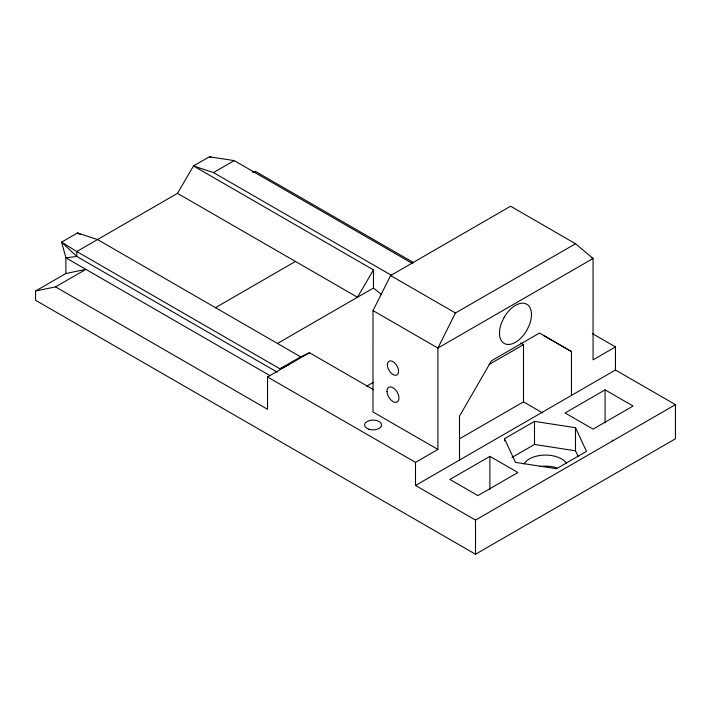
<?xml version="1.0" encoding="UTF-8"?>
<svg xmlns="http://www.w3.org/2000/svg" width="711" height="711" viewBox="0 0 711 711"><rect width="100%" height="100%" fill="white"/><g stroke="black" fill="none" stroke-linecap="round" stroke-linejoin="round"><path stroke-width="1.07" d="M35.55 291.03L35.55 300.264L475.508 554.233L675.45 438.785L675.45 404.639L615.459 370.013L415.517 485.462L415.508 462.372L267.523 376.963L267.523 409.278L55.547 286.88L35.55 291.03L65.883 273.513L85.889 269.362L55.547 286.88M575.546 243.757L510.587 206.217L390.597 275.548L373.008 310.591L372.982 411.962L437.914 449.432L437.896 348.035L455.449 312.982L575.546 243.757L593.054 258.493L593.072 359.846L615.459 346.924L615.459 370.013M475.508 554.233L475.508 520.079L675.45 404.639M504.481 440.9L504.481 438.705L534.494 421.374L575.501 427.711L586.486 451.387L556.473 468.718L515.466 462.372L504.481 438.705M459.377 438.891L523.5 401.866L523.5 344.639L520.674 343.004M511.982 457.457L534.494 444.455L534.494 421.374M578.247 456.72L575.501 450.801L575.501 427.711M605.07 422.894L605.07 389.868L633.066 406.025L593.072 429.124L565.076 412.958L605.07 389.868M277.281 372.191L76.806 256.449L76.806 251.525L177.492 193.356L193.481 165.965L209.416 156.767L234.212 160.615L412.451 263.488M391.734 275.495L213.478 172.586L193.481 165.965L373.453 269.878L357.464 297.251L277.361 343.52M373.639 389.761L309.481 352.727L300.682 356.869L97.531 239.554L77.543 232.932L61.608 242.131L65.883 257.817L65.883 273.513M213.478 172.586L234.212 160.615M253.578 172.515L255.48 171.422L413.731 262.715M215.344 307.73L295.465 261.444M267.523 376.963L309.481 352.727M366.689 386.162L373.399 382.287M489.044 364.521L523.5 344.639M415.508 462.372L437.914 449.432M489.897 456.364L449.912 479.445L477.908 495.611L517.901 472.513L489.897 456.364L489.906 489.39M373.453 269.878L373.471 288.035L357.464 297.251L177.492 193.356M270.029 375.675L65.883 257.817L76.806 256.449L61.608 242.131L76.806 251.525L279.912 368.805L300.682 356.869M279.912 368.805L288.764 364.699M252.316 172.08L255.48 171.422M534.494 444.455L575.501 450.801M209.416 156.767L211.478 157.495M77.543 232.932L80.361 234.506M591.152 257.391L593.054 258.493L437.896 348.035L373.008 310.591M592.396 333.61L615.459 346.924M543.48 335.423L571.466 351.581L571.475 395.414M390.597 275.548L455.449 312.982M612.215 440.153L613.078 440.651M523.5 401.866L542.689 412.949M415.517 485.462L475.508 520.079M571.466 351.581L539.48 333.059L491.488 360.761L459.502 416.175L459.502 460.053M373.471 288.035L381.212 294.301M524.06 463.936A22.619 13.056 0 0 1 544.733 455.076A22.619 13.056 0 0 1 566.383 463.128M539.631 466.585A22.619 13.056 0 0 1 556.793 467.891M504.17 317.284L501.628 322.581A22.619 13.065 -60 0 0 505.752 344.097A22.619 13.065 -60 0 0 526.798 330.348L529.34 325.051A22.619 13.065 -60 0 0 525.216 303.544A22.619 13.065 -60 0 0 504.17 317.284M386.988 391.53A8.488 4.897 60 0 0 396.231 402.337A8.488 4.897 60 0 0 395.716 390.055A8.488 4.897 60 0 0 386.988 391.53M368.876 429.213A8.488 4.897 0 0 0 381.603 424.974A8.488 4.897 0 0 0 368.876 420.734A8.488 4.897 0 0 0 368.876 429.213M387.379 364.85A7.919 4.568 60 0 0 395.778 375.301A7.919 4.568 60 0 0 395.778 364.103A7.919 4.568 60 0 0 387.379 364.85"/></g></svg>
